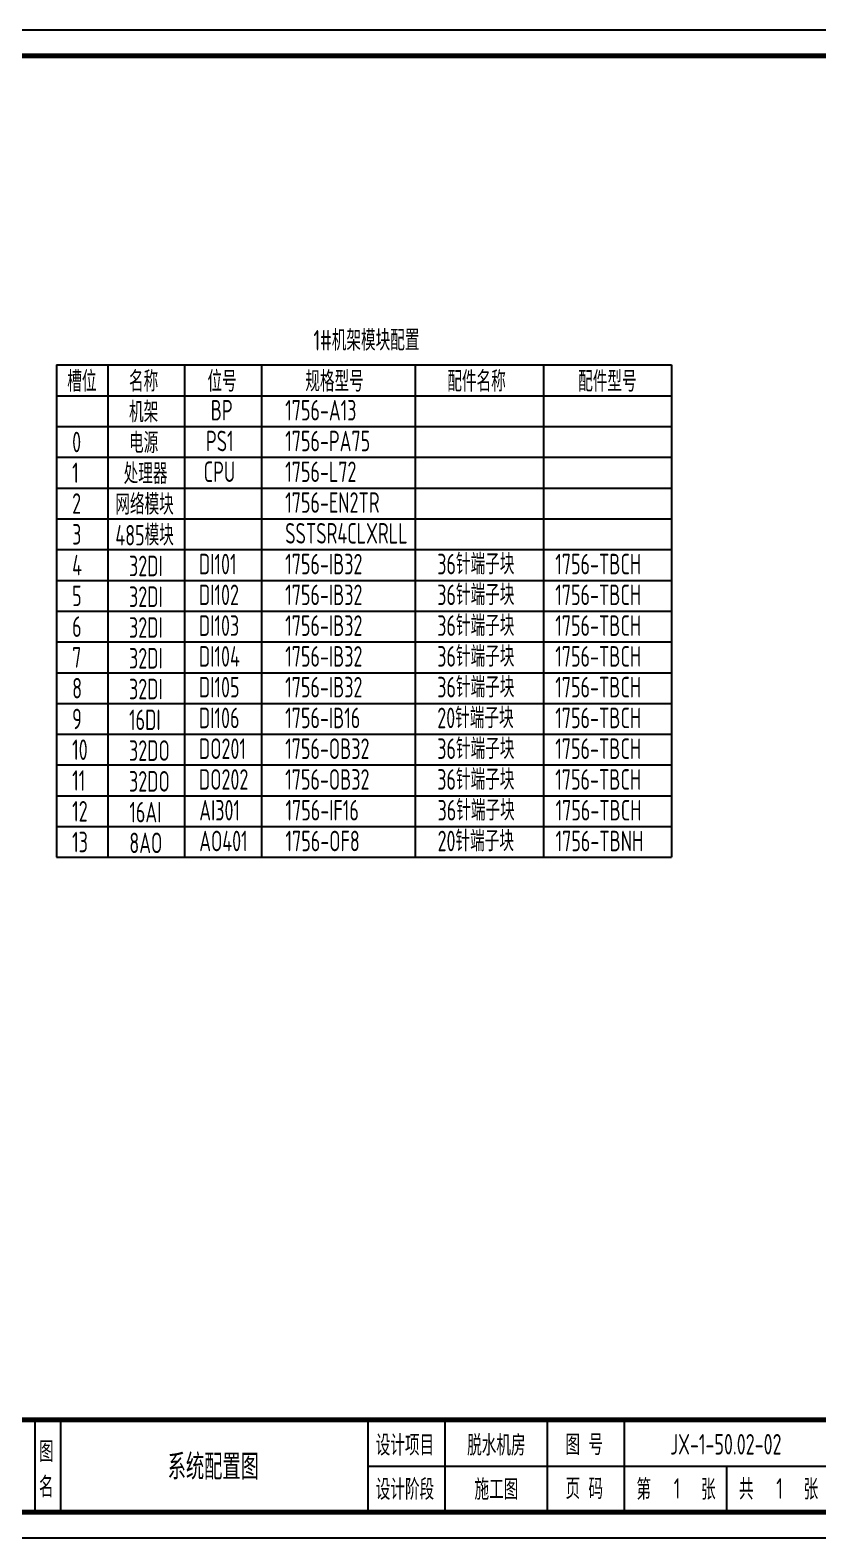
# Model space of a CAD drawing. Header units: millimetres. Extents: x 30557 to 235556, y -116603 to -73383.
# Drawn here: x 84369 to 85906, y -76323 to -73383 of the extents above; entities that cross this region are included whole.
import ezdxf
from ezdxf.enums import TextEntityAlignment as Align

# ---------------------------------------------------------------- set-up
doc = ezdxf.new("R2010")
doc.units = ezdxf.units.MM
doc.layers.add('1', color=3, linetype='Continuous')
doc.layers.add('_Drawing', color=7, linetype='Continuous', lineweight=25)
doc.styles.add('supcon', font='sceie.shx', dxfattribs={"width": 0.75, "height": 40, "bigfont": 'sceic.shx'})

# ---------------------------------------------------------------- blocks, each defined once
blk = doc.blocks.new('supcon图框')
at = {"linetype": 'Continuous'}
for p, q in [((6145.7, 4361.7), (1987.7, 4361.7)), ((1987.7, 1421.7), (6145.7, 1421.7))]:
    blk.add_line(p, q, dxfattribs=at)
for p, q in [((4545.7, 1651.7), (4545.7, 1471.7)), ((4595.7, 1651.7), (4595.7, 1471.7)), ((5195.7, 1651.7), (5195.7, 1471.7)), ((5345.7, 1651.7), (5345.7, 1471.7)), ((5545.7, 1651.7), (5545.7, 1471.7)), ((5695.7, 1651.7), (5695.7, 1471.7)), ((5195.7, 1561.7), (6095.7, 1561.7)), ((5895.7, 1561.7), (5895.7, 1471.7))]:
    blk.add_line(p, q)
at = {"linetype": 'Continuous', "const_width": 10}
blk.add_lwpolyline([(2195.7, 4311.7), (6095.7, 4311.7), (6095.7, 1471.7), (2195.7, 1471.7)], close=True, dxfattribs=at)
blk.add_lwpolyline([(2195.7, 1651.7), (6095.7, 1651.7)], dxfattribs=at)
at = {"style": 'supcon', "width": 0.75}
for s, p in [('设计项目', (5268, 1604.2)), ('图 号', (5618, 1604.2)), ('图', (4568.2, 1590.7)), ('名', (4568.2, 1522.9)), ('设计阶段', (5268, 1518.1)), ('施工图', (5446.5, 1518.1)), ('页 码', (5618, 1518.1)), ('第      张', (5797, 1518.1)), ('共      张', (5997, 1518.1))]:
    blk.add_text(s, height=40, dxfattribs=at).set_placement(p, align=Align.MIDDLE)

msp = doc.modelspace()

# ---------------------------------------------------------------- linework, layer by layer
at = {"color": 7, "lineweight": -3}
for p, q in [((84419.9, -74035.9), (85619.9, -74035.9)), ((84419.9, -74035.9), (84419.9, -74995.9)), ((84519.9, -74035.9), (84519.9, -74995.9)), ((84669.9, -74035.9), (84669.9, -74995.9)), ((84819.9, -74035.9), (84819.9, -74995.9)), ((85119.9, -74035.9), (85119.9, -74995.9)), ((85369.9, -74035.9), (85369.9, -74995.9)), ((84419.9, -74095.9), (85619.9, -74095.9)), ((84419.9, -74155.9), (85619.9, -74155.9)), ((84419.9, -74215.9), (85619.9, -74215.9)), ((84419.9, -74275.9), (85619.9, -74275.9))]:
    msp.add_line(p, q, dxfattribs=at)
at = {"lineweight": -3}
for p, q in [((85619.9, -74035.9), (85619.9, -74995.9)), ((84419.9, -74335.9), (85619.9, -74335.9)), ((84419.9, -74395.9), (85619.9, -74395.9)), ((84419.9, -74455.9), (85619.9, -74455.9)), ((84419.9, -74515.9), (85619.9, -74515.9)), ((84419.9, -74575.9), (85619.9, -74575.9)), ((84419.9, -74635.9), (85619.9, -74635.9)), ((84419.9, -74695.9), (85619.9, -74695.9)), ((84419.9, -74755.9), (85619.9, -74755.9)), ((84419.9, -74815.9), (85619.9, -74815.9)), ((84419.9, -74875.9), (85619.9, -74875.9)), ((84419.9, -74935.9), (85619.9, -74935.9)), ((84419.9, -74995.9), (85619.9, -74995.9))]:
    msp.add_line(p, q, dxfattribs=at)

# ---------------------------------------------------------------- block references
msp.add_blockref('supcon图框', (79831.8, -77744.7))

# ---------------------------------------------------------------- texts
at = {"color": 3, "style": 'supcon', "width": 0.75}
for s, p in [('脱水机房', (85278.2, -76140.5)), ('1', (85630.8, -76226.6)), ('1', (85830.8, -76226.6))]:
    msp.add_text(s, height=40, dxfattribs=at).set_placement(p, align=Align.MIDDLE)
at = {"layer": '1', "color": 3, "style": 'supcon', "width": 0.75}
for s, p in [('1#机架模块配置', (84921.4, -74007.7)), ('机架', (84561.5, -74147.8)), ('BP', (84720.9, -74144.1)), ('1756-A13', (84866.2, -74144.1)), ('电源', (84561.5, -74207.8)), ('PS1', (84711.6, -74204.1)), ('1756-PA75', (84866.2, -74204.1)), ('处理器', (84551, -74267.8)), ('CPU', (84707.2, -74264.1)), ('1756-L72', (84866.2, -74264.1)), ('网络模块', (84534.8, -74327.8)), ('1756-EN2TR', (84866.2, -74324.1)), ('485模块', (84534.8, -74387.8)), ('SSTSR4CLXRLL', (84866.2, -74384.1)), ('32DI', (84561.5, -74447.8)), ('DI101', (84697.9, -74444.1)), ('1756-IB32', (84866.2, -74444.1)), ('36针端子块', (85162.9, -74444.1)), ('1756-TBCH', (85393.2, -74444.1)), ('32DI', (84561.5, -74507.8)), ('DI102', (84697.9, -74504.1)), ('1756-IB32', (84866.2, -74504.1)), ('36针端子块', (85162.9, -74504.1)), ('1756-TBCH', (85393.2, -74504.1)), ('32DI', (84561.5, -74567.8)), ('DI103', (84697.9, -74564.1)), ('1756-IB32', (84866.2, -74564.1)), ('36针端子块', (85162.9, -74564.1)), ('1756-TBCH', (85393.2, -74564.1)), ('32DI', (84561.5, -74627.8)), ('DI104', (84697.9, -74624.1)), ('1756-IB32', (84866.2, -74624.1)), ('36针端子块', (85162.9, -74624.1)), ('1756-TBCH', (85393.2, -74624.1)), ('DI105', (84697.9, -74684.1)), ('1756-IB32', (84866.2, -74684.1)), ('36针端子块', (85162.9, -74684.1)), ('1756-TBCH', (85393.2, -74684.1)), ('32DI', (84561.5, -74687.8)), ('DI106', (84697.9, -74744.1)), ('1756-IB16', (84866.2, -74744.1)), ('20针端子块', (85162.9, -74744.1)), ('1756-TBCH', (85393.2, -74744.1)), ('16DI', (84561.5, -74747.8)), ('DO201', (84697.9, -74804.1)), ('1756-OB32', (84866.2, -74804.1)), ('36针端子块', (85162.9, -74804.1)), ('1756-TBCH', (85393.2, -74804.1)), ('32DO', (84561.5, -74807.8)), ('36针端子块', (85162.9, -74864.1)), ('32DO', (84561.5, -74867.8)), ('DO202', (84697.9, -74864.1)), ('1756-OB32', (84866.2, -74864.1)), ('1756-TBCH', (85393.2, -74864.1)), ('36针端子块', (85163.5, -74924.1)), ('16AI', (84562.1, -74927.8)), ('AI301', (84698.5, -74924.1)), ('1756-IF16', (84866.8, -74924.1)), ('1756-TBCH', (85393.8, -74924.1)), ('20针端子块', (85163.5, -74984.1)), ('8AO', (84562.1, -74987.8)), ('AO401', (84698.5, -74984.1)), ('1756-OF8', (84866.8, -74984.1)), ('1756-TBNH', (85393.8, -74984.1))]:
    msp.add_text(s, height=40, dxfattribs=at).set_placement(p)
at = {"layer": '1', "color": 7, "style": 'supcon', "width": 0.75}
for s, p in [('槽位', (84441, -74087.8)), ('名称', (84561.5, -74087.8)), ('位号', (84714.6, -74087.8)), ('规格型号', (84905.5, -74087.8)), ('配件名称', (85182.6, -74087.8)), ('配件型号', (85437.9, -74087.8)), ('0', (84450.5, -74206.1)), ('1', (84450.5, -74266.1))]:
    msp.add_text(s, height=40, dxfattribs=at).set_placement(p)
at = {"layer": '1', "color": 0, "style": 'supcon', "width": 0.75}
for s, p in [('2', (84450.5, -74326.1)), ('3', (84450.5, -74386.1)), ('4', (84450.5, -74446.1)), ('5', (84450.5, -74506.1)), ('6', (84450.5, -74566.1)), ('7', (84450.5, -74626.1)), ('8', (84450.5, -74686.1)), ('9', (84450.5, -74746.1)), ('10', (84450.5, -74806.1)), ('11', (84450.5, -74866.1)), ('12', (84450.5, -74926.1)), ('13', (84450.5, -74986.1))]:
    msp.add_text(s, height=40, dxfattribs=at).set_placement(p)
at = {"layer": '_Drawing', "color": 3, "style": 'supcon', "width": 0.75}
for s, height, p in [('JX-1-50.02-02', 40, (85726, -76140.5)), ('系统配置图', 50, (84725.9, -76181.9)), ('1', 40, (85630.8, -76226.6)), ('1', 40, (85830.8, -76226.6))]:
    msp.add_text(s, height=height, dxfattribs=at).set_placement(p, align=Align.MIDDLE)

doc.saveas('drawing.dxf')
